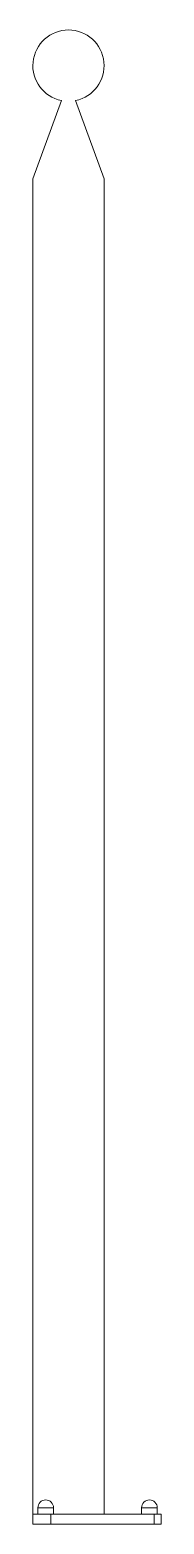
# Paper-space layout '_Gauche' of a CAD drawing. Header units: millimetres. Extents: x -25 to 65, y -475 to 572.
import ezdxf

# ---------------------------------------------------------------- set-up
doc = ezdxf.new("R2010")
doc.units = ezdxf.units.MM

psp = doc.layouts.new('_Gauche')

# ---------------------------------------------------------------- linework, layer by layer
at = {"color": 7, "linetype": 'Continuous', "lineweight": 15}
for p, q in [((-25, 467.8), (-5, 522.8)), ((5, 522.8), (25, 467.8)), ((-25, -474.8), (-25, 467.8)), ((25, 467.8), (25, -467.8)), ((-25, -467.8), (65, -467.8)), ((-21.5, -463.3), (-21.5, -467.8)), ((-12.4, -474.8), (-12.4, -467.8)), ((-10.5, -467.8), (-10.5, -463.3)), ((51.3, -463.3), (51.3, -467.8)), ((60.1, -474.8), (60.1, -467.8)), ((62.3, -467.8), (62.3, -463.3)), ((65, -474.8), (65, -467.8)), ((-25, -474.8), (65, -474.8))]:
    psp.add_line(p, q, dxfattribs=at)
at = {"color": 8, "linetype": 'Continuous', "lineweight": 15}
for p, q in [((-10.5, -463.3), (-21.5, -463.3)), ((62.3, -463.3), (51.3, -463.3))]:
    psp.add_line(p, q, dxfattribs=at)
at = {"color": 7, "linetype": 'Continuous', "lineweight": 15}
for centre, radius, start, end in [((0, 547.2), 25, 281.537, 258.463), ((-16, -463.3), 5.5, 0, 180), ((56.8, -463.3), 5.5, 0, 180)]:
    psp.add_arc(centre, radius, start, end, dxfattribs=at)

doc.saveas('drawing.dxf')
